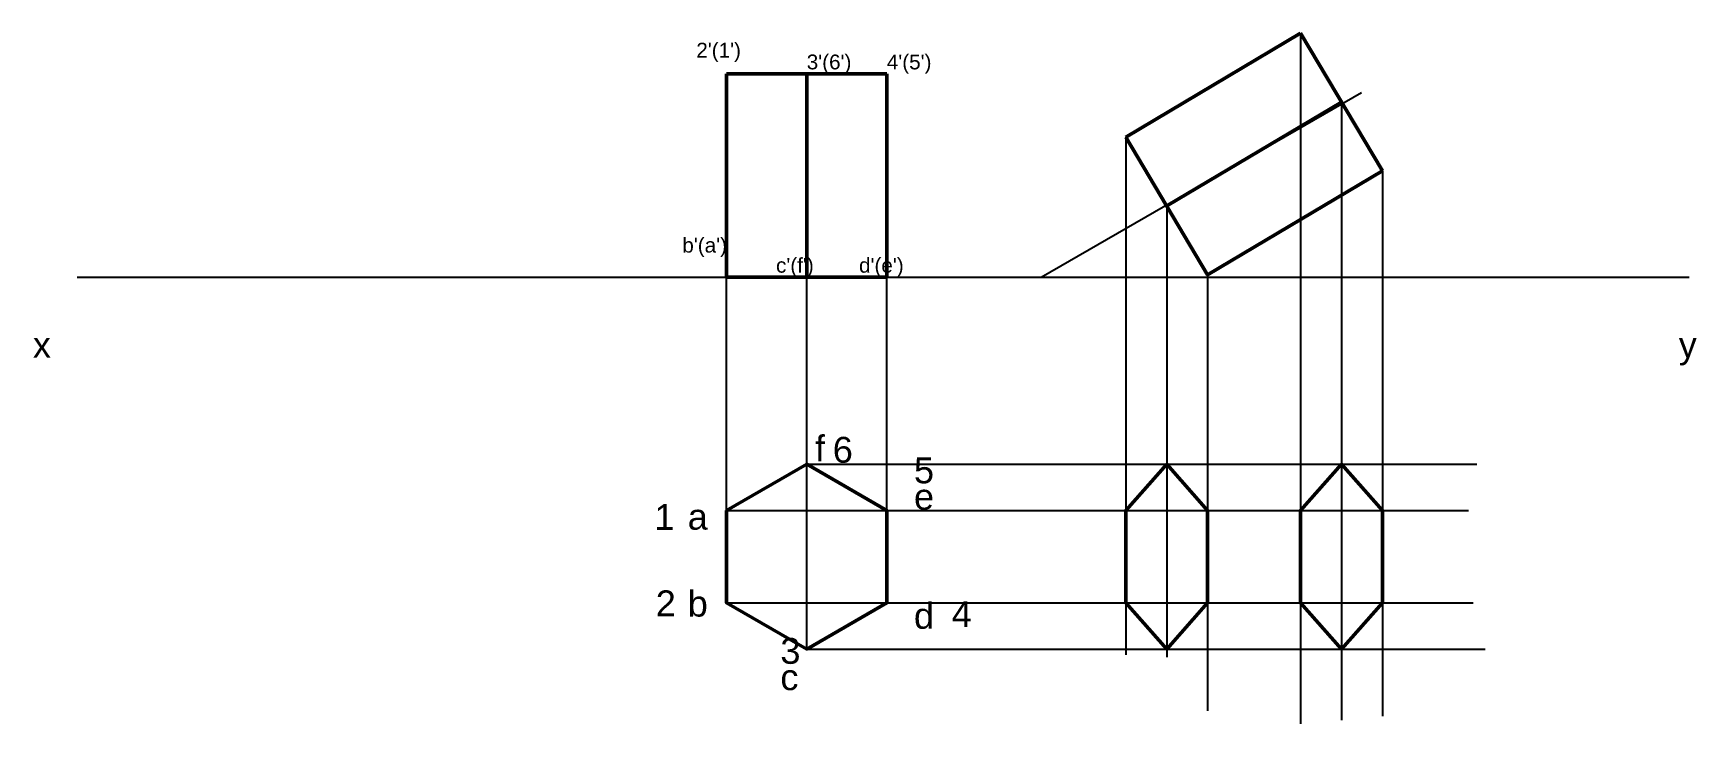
# Model space of a CAD drawing. Header units: millimetres. Extents: x 1864 to 2314, y 889 to 1076.
import ezdxf

# ---------------------------------------------------------------- set-up
doc = ezdxf.new("R2010")
doc.units = ezdxf.units.MM
doc.styles.get("Standard").update_dxf_attribs({"font": 'arial.ttf'})

msp = doc.modelspace()

# ---------------------------------------------------------------- linework, layer by layer
at = {"lineweight": 50}
for p, q in [((2206.79, 1076.03), (2159.52, 1047.91)), ((2228.92, 1038.81), (2206.79, 1076.03)), ((2051.62, 1010.02), (2051.62, 1065.02)), ((2051.62, 1065.02), (2094.92, 1065.02)), ((2073.27, 1010.02), (2073.27, 1065.02)), ((2094.92, 1010.02), (2094.92, 1065.02)), ((2217.86, 1057.42), (2170.59, 1029.3)), ((2181.65, 1010.69), (2159.52, 1047.91)), ((2228.92, 1038.81), (2181.65, 1010.69)), ((2051.62, 1010.02), (2094.92, 1010.02)), ((2159.52, 946.95), (2170.59, 959.45)), ((2170.59, 959.45), (2181.65, 946.95)), ((2206.79, 946.95), (2217.86, 959.45)), ((2217.86, 959.45), (2228.92, 946.95)), ((2159.52, 921.95), (2159.52, 946.95)), ((2181.65, 946.95), (2181.65, 921.95)), ((2206.79, 921.95), (2206.79, 946.95)), ((2228.92, 946.95), (2228.92, 921.95)), ((2170.59, 909.45), (2159.52, 921.95)), ((2181.65, 921.95), (2170.59, 909.45)), ((2217.86, 909.45), (2206.79, 921.95)), ((2228.92, 921.95), (2217.86, 909.45))]:
    msp.add_line(p, q, dxfattribs=at)
for p, q in [((2206.79, 1076.03), (2206.79, 889.25)), ((2136.62, 1010.02), (2223.22, 1060.02)), ((2217.86, 1057.42), (2217.86, 890.25)), ((2159.52, 1047.91), (2159.52, 907.89)), ((2228.92, 1038.81), (2228.92, 891.26)), ((2170.59, 1029.3), (2170.59, 907.28)), ((1876.01, 1010.02), (2311.83, 1010.02)), ((2051.62, 946.95), (2051.62, 1010.02)), ((2073.27, 909.45), (2073.27, 1010.02)), ((2094.92, 946.95), (2094.92, 1010.02)), ((2181.65, 1010.69), (2181.65, 946.95)), ((2073.27, 959.45), (2254.41, 959.45)), ((2051.62, 946.95), (2252.15, 946.95)), ((2051.62, 921.95), (2253.4, 921.95)), ((2181.65, 921.95), (2181.65, 892.76)), ((2073.27, 909.45), (2256.67, 909.45))]:
    msp.add_line(p, q)
msp.add_lwpolyline([(2051.62, 946.95), (2051.62, 921.95), (2073.27, 909.45), (2094.92, 921.95), (2094.92, 946.95), (2073.27, 959.45)], close=True, dxfattribs=at)

# ---------------------------------------------------------------- texts
at = {"attachment_point": 1}
for s, width, heights, insert, char_height in [("2'(1')", 10.5322, [0], (2043.41, 1073.45), 4), ("3'(6')", 10.5322, [0], (2073.27, 1070.26), 4), ("4'(5')", 10.5322, [0], (2094.92, 1070.26), 4), ("b'(a')", 10.5322, [0], (2039.64, 1020.7), 4), ("c'(f')", 10.5322, [7.11], (2064.97, 1015.26), 4), ("d'(e')", 10.5322, [0], (2087.41, 1015.26), 4), ('x', 22.7287, [0], (1864.07, 995.26), 7), ('y', 22.7287, [0], (2308.99, 995.26), 7), ('f', 10.5322, [0], (2075.51, 967.23), 7), ('6', 10.5322, [0], (2080.3, 966.85), 7), ('5', 10.5322, [0], (2102.25, 961.28), 7), ('e', 10.5322, [0], (2102.25, 954.16), 7), ('1', 10.5322, [0], (2032.08, 948.67), 7), ('a', 10.5322, [0], (2041.09, 948.74), 7), ('2', 10.5322, [0], (2032.45, 925.31), 7), ('b', 10.5322, [0], (2041.09, 925.24), 7), ('d', 10.5322, [0], (2102.25, 921.95), 7), ('4', 10.5322, [0], (2112.45, 922.39), 7), ('3', 10.5322, [0], (2066.14, 912.46), 7), ('c', 10.5322, [0], (2066.14, 905.34), 7)]:
    msp.add_mtext_dynamic_manual_height_columns(s, width=width, gutter_width=12.5, heights=heights, dxfattribs=dict(at, insert=insert, char_height=char_height))

doc.saveas('drawing.dxf')
